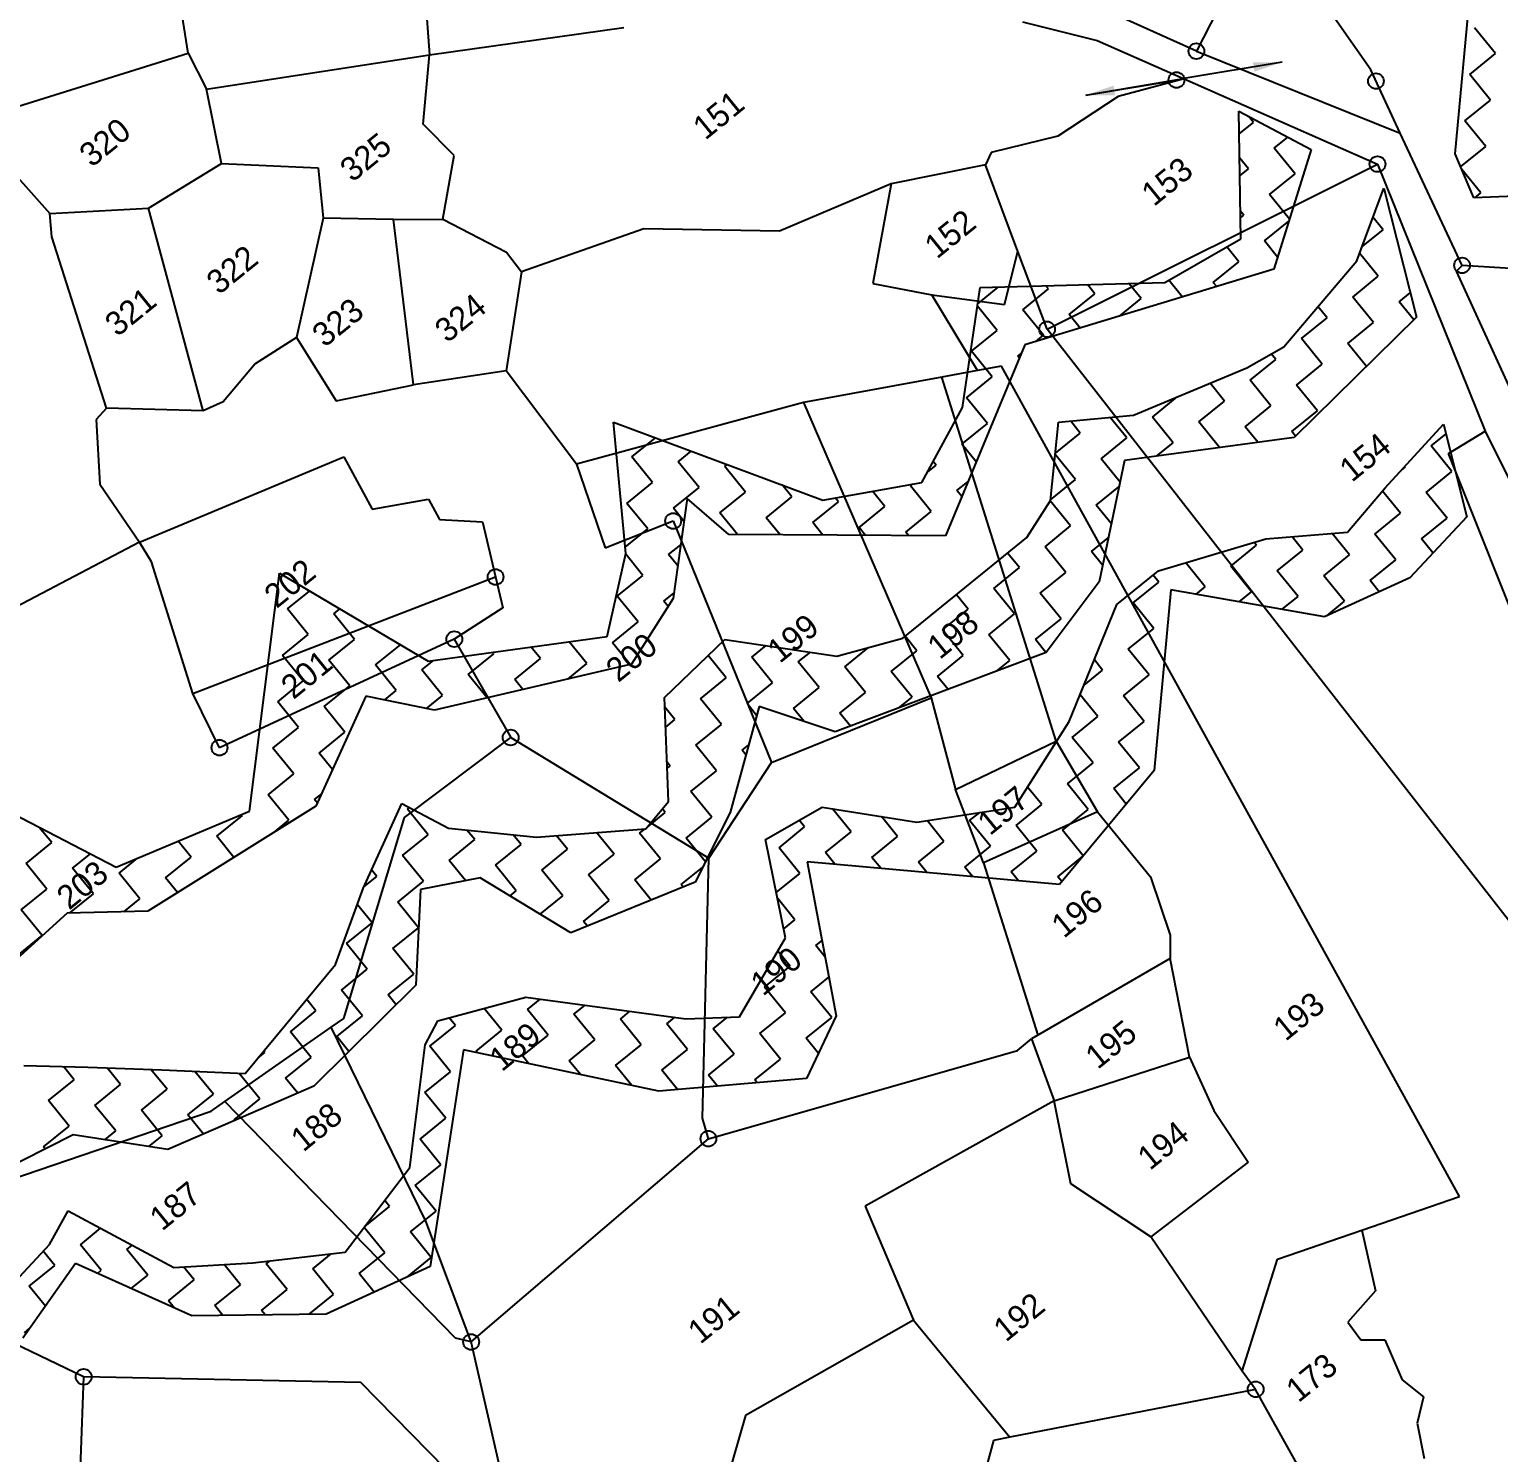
# Model space of a CAD drawing. Header units: metres. Extents: x 309685 to 314009, y 1915455 to 1919798.
# Drawn here: x 311802.4 to 312263.3, y 1917641.9 to 1918088.4 of the extents above; entities that cross this region are included whole.
import ezdxf

# ---------------------------------------------------------------- set-up
doc = ezdxf.new("R2010")
doc.units = ezdxf.units.M
for name, color, linetype in [('OFF', 1, 'Continuous'), ('POLY_HATCH', 12, 'Continuous'), ('POLY_PARCEL', 6, 'Continuous'), ('POLY_ROAD', 30, 'Continuous'), ('SYM_ARROW', 1, 'Continuous'), ('TEXT_PARCEL', 7, 'Continuous')]:
    doc.layers.add(name, color=color, linetype=linetype)
doc.styles.add('TEXT_MAP', font='')
doc.styles.get('TEXT_MAP').set_extended_font_data('Kruti Dev 050')
doc.dimstyles.get("Standard").update_dxf_attribs({"dimtxt": 0.18, "dimasz": 0.18, "dimexe": 0.18, "dimexo": 0.0625, "dimgap": 0.09, "dimtad": 0, "dimtih": 1, "dimtoh": 1, "dimdec": 4, "dimzin": 0, "dimdsep": 46, "dimtxsty": 'Standard', "dimcen": 0.09, "dimadec": 0, "dimazin": 0, "dimtfac": 1, "dimtdec": 4, "dimtofl": 0, "dimtmove": 0, "dimatfit": 3, "dimfxl": 1, "dimtolj": 1, "dimtzin": 0, "dimarcsym": 0})

# ---------------------------------------------------------------- blocks, each defined once
blk = doc.blocks.new('TEXTARROW')
blk.add_leader([(0.04, -0.01), (8.68, -0.01)], dimstyle='Standard', override={"dimtxt": 2.5, "dimasz": 2.5, "dimexe": 1.25, "dimexo": 0.625, "dimgap": 0.625, "dimtad": 1, "dimtih": 0, "dimtoh": 0, "dimzin": 8, "dimcen": 2.5, "dimtofl": 1})

msp = doc.modelspace()

# ---------------------------------------------------------------- linework, layer by layer
for centre in [(312168.46, 1918081.58), (312162.21, 1918072.56), (312224.78, 1918072.21), (312225.27, 1918046.17), (312251.8, 1918014.39), (312121.63, 1917994.34), (312004.35, 1917934.21), (311948.63, 1917916.64), (311935.69, 1917897.12), (311953.38, 1917866.28), (311862.05, 1917863.08), (312015.39, 1917740.43), (311940.98, 1917676.66), (311819.43, 1917665.73), (312187.04, 1917661.79)]:
    msp.add_circle(centre, 2.47)
at = {"layer": 'OFF'}
msp.add_line((312168.46, 1918081.58), (312232.4, 1918055.89), dxfattribs=at)
at = {"layer": 'POLY_HATCH'}
for p, q in [((312249.63, 1918049.34), (312255.12, 1918107.91)), ((312182.45, 1918022.76), (312181.74, 1918062.8)), ((312181.74, 1918062.8), (312204.49, 1918050.71)), ((312204.49, 1918050.71), (312192.75, 1918013.16)), ((312255.5, 1918035.57), (312249.63, 1918049.34)), ((312218.8, 1918015.86), (312227.21, 1918038.65)), ((312227.21, 1918038.65), (312237.45, 1917998.11)), ((312295.17, 1918037.12), (312255.5, 1918035.57)), ((312158.58, 1918009.03), (312182.45, 1918022.76)), ((312195.85, 1917988.82), (312218.8, 1918015.86)), ((312192.75, 1918013.16), (312114.62, 1917989.45)), ((312095.05, 1917969.83), (312100.62, 1918007.43)), ((312100.62, 1918007.43), (312158.58, 1918009.03)), ((312237.45, 1917998.11), (312199.13, 1917960.44)), ((312114.62, 1917989.45), (312089.74, 1917929.53)), ((312184.33, 1917982.27), (312195.85, 1917988.82)), ((312148.7, 1917967.37), (312184.33, 1917982.27)), ((312082.34, 1917946.33), (312095.05, 1917969.83)), ((311989.51, 1917923.96), (311985.65, 1917965.21)), ((311985.65, 1917965.21), (312051.3, 1917940.76)), ((312122.69, 1917940.64), (312125.24, 1917965.16)), ((312125.24, 1917965.16), (312148.7, 1917967.37)), ((312227.67, 1917944.57), (312245.92, 1917964.61)), ((312245.92, 1917964.61), (312253.28, 1917935.53)), ((312199.13, 1917960.44), (312145.89, 1917953.23)), ((312145.89, 1917953.23), (312137.95, 1917915.09)), ((312145.89, 1917953.23), (312145.89, 1917953.23)), ((312051.3, 1917940.76), (312082.34, 1917946.33)), ((312008.71, 1917941.21), (312004.35, 1917909.86)), ((312021.8, 1917929.99), (312008.71, 1917941.21)), ((312215.89, 1917930.68), (312227.67, 1917944.57)), ((312115.28, 1917929.02), (312122.69, 1917940.64)), ((312253.28, 1917935.53), (312235.38, 1917916.42)), ((312089.74, 1917929.53), (312021.8, 1917929.99)), ((312076.38, 1917897.43), (312115.28, 1917929.02)), ((312156.57, 1917918.53), (312190.22, 1917928.57)), ((312190.22, 1917928.57), (312215.89, 1917930.68)), ((311983.68, 1917897.97), (311989.51, 1917923.96)), ((311871.41, 1917843.14), (311880.85, 1917917.79)), ((311880.85, 1917917.79), (311927.45, 1917890.25)), ((312143.54, 1917907.96), (312156.57, 1917918.53)), ((312137.95, 1917915.09), (312121.33, 1917892.96)), ((312235.38, 1917916.42), (312208.69, 1917904.17)), ((312004.35, 1917909.86), (311991.25, 1917889.29)), ((312160.39, 1917912.57), (312155.21, 1917855.91)), ((312208.69, 1917904.17), (312160.39, 1917912.57)), ((312128.6, 1917871.34), (312143.54, 1917907.96)), ((311927.45, 1917890.25), (311983.68, 1917897.97)), ((312001.65, 1917878.85), (312020.58, 1917897.02)), ((312020.58, 1917897.02), (312055.66, 1917891.84)), ((312055.66, 1917891.84), (312076.38, 1917897.43)), ((312121.33, 1917892.96), (312055.11, 1917868.01)), ((311991.25, 1917889.29), (311929.43, 1917874.86)), ((311907.96, 1917879.28), (311892.3, 1917844.72)), ((311929.43, 1917874.86), (311907.96, 1917879.28)), ((312002.9, 1917846.2), (312001.65, 1917878.85)), ((312031.3, 1917876.04), (312022.27, 1917842.78)), ((312055.11, 1917868.01), (312031.3, 1917876.04)), ((312111.49, 1917844.48), (312128.6, 1917871.34)), ((311775.62, 1917853.62), (311829.61, 1917825.61)), ((312155.21, 1917855.91), (312125.47, 1917820.2)), ((311892.3, 1917844.72), (311839.53, 1917811.8)), ((311907.14, 1917818.95), (311919.2, 1917845.57)), ((311919.2, 1917845.57), (311933.89, 1917837.86)), ((311995.81, 1917837.64), (312002.9, 1917846.2)), ((312033.29, 1917834.29), (312051.04, 1917844.38)), ((312051.04, 1917844.38), (312080.77, 1917839.71)), ((312080.77, 1917839.71), (312111.49, 1917844.48)), ((311829.61, 1917825.61), (311871.41, 1917843.14)), ((312022.27, 1917842.78), (312011.24, 1917820.87)), ((311933.89, 1917837.86), (311961.47, 1917835)), ((311961.47, 1917835), (311995.81, 1917837.64)), ((312039.62, 1917803.42), (312033.29, 1917834.29)), ((312125.47, 1917820.2), (312046.42, 1917827.32)), ((312046.42, 1917827.32), (312055.49, 1917778.99)), ((311943.79, 1917822.29), (311925.12, 1917818.65)), ((311972.21, 1917805.03), (311943.79, 1917822.29)), ((311898.46, 1917795.07), (311907.14, 1917818.95)), ((311925.12, 1917818.65), (311923.58, 1917788.6)), ((312011.24, 1917820.87), (311972.21, 1917805.03)), ((311839.53, 1917811.8), (311814.24, 1917811.13)), ((311814.24, 1917811.13), (311793.65, 1917792.43)), ((312025.11, 1917778.68), (312039.62, 1917803.42)), ((311870.11, 1917760.84), (311898.46, 1917795.07)), ((311923.58, 1917788.6), (311891.66, 1917756.91)), ((311930.48, 1917777.36), (311958.16, 1917784.82)), ((311958.16, 1917784.82), (312008.35, 1917778.03)), ((311926.52, 1917769.82), (311930.48, 1917777.36)), ((312008.35, 1917778.03), (312025.11, 1917778.68)), ((312055.49, 1917778.99), (312046.15, 1917759.3)), ((311921.72, 1917731.35), (311926.52, 1917769.82)), ((311938.62, 1917768.31), (311928.1, 1917700.32)), ((311999.82, 1917755.31), (311938.62, 1917768.31)), ((311800.69, 1917763.38), (311820.76, 1917762.85)), ((311820.76, 1917762.85), (311843.91, 1917762)), ((311843.91, 1917762), (311870.11, 1917760.84)), ((311891.66, 1917756.91), (311845.85, 1917737.01)), ((312046.15, 1917759.3), (311999.82, 1917755.31)), ((311816.11, 1917741.68), (311778.34, 1917722.53)), ((311845.85, 1917737.01), (311816.11, 1917741.68)), ((311901.46, 1917704.82), (311921.72, 1917731.35)), ((311808.67, 1917707.28), (311814.54, 1917717.8)), ((311814.54, 1917717.8), (311847.68, 1917700.05)), ((311792.55, 1917689.86), (311808.67, 1917707.28)), ((311816.9, 1917701.24), (311800.34, 1917677.84)), ((311853.38, 1917684.85), (311816.9, 1917701.24)), ((311847.68, 1917700.05), (311872.48, 1917701.46)), ((311872.48, 1917701.46), (311901.46, 1917704.82)), ((311928.1, 1917700.32), (311895.48, 1917685.41)), ((311895.48, 1917685.41), (311853.38, 1917684.85))]:
    msp.add_line(p, q, dxfattribs=at)
at = {"layer": 'POLY_HATCH', "linetype": 'Continuous'}
for p, q in [((312262.23, 1918080.82), (312255.7, 1918088.86)), ((312254.18, 1918074.29), (312262.23, 1918080.82)), ((312260.71, 1918066.25), (312254.18, 1918074.29)), ((312252.67, 1918059.72), (312260.71, 1918066.25)), ((312186.35, 1918059.25), (312184.78, 1918061.18)), ((312181.87, 1918055.61), (312186.35, 1918059.25)), ((312259.2, 1918051.68), (312252.67, 1918059.72)), ((312192.88, 1918051.21), (312197.1, 1918054.64)), ((312251.35, 1918045.31), (312259.2, 1918051.68)), ((312184.84, 1918044.68), (312182, 1918048.17)), ((312199.41, 1918043.16), (312192.88, 1918051.21)), ((312182.1, 1918042.46), (312184.84, 1918044.68)), ((312191.37, 1918036.64), (312199.41, 1918043.16)), ((312257.69, 1918037.11), (312251.7, 1918044.49)), ((312197.66, 1918028.88), (312191.37, 1918036.64)), ((312255.8, 1918035.58), (312257.69, 1918037.11)), ((312183.32, 1918030.11), (312182.3, 1918031.37)), ((312182.34, 1918029.31), (312183.32, 1918030.11)), ((312227.03, 1918025.57), (312223.83, 1918029.51)), ((312189.85, 1918022.07), (312197.47, 1918028.25)), ((312220.39, 1918020.17), (312227.03, 1918025.57)), ((312181.81, 1918015.54), (312178.02, 1918020.21)), ((312193.95, 1918017.01), (312189.85, 1918022.07)), ((312173.77, 1918009.01), (312181.81, 1918015.54)), ((312225.52, 1918011), (312219.66, 1918018.21)), ((312217.48, 1918004.47), (312225.52, 1918011)), ((312099.87, 1918002.38), (312106.28, 1918007.59)), ((312113.98, 1918000.49), (312122.02, 1918007.02)), ((312122.02, 1918007.02), (312121.22, 1918008)), ((312128.55, 1917998.98), (312136.59, 1918005.51)), ((312136.59, 1918005.51), (312134.27, 1918008.36)), ((312151.16, 1918003.99), (312147.32, 1918008.72)), ((312164.11, 1918004.47), (312159.83, 1918009.75)), ((312174.82, 1918007.72), (312173.77, 1918009.01)), ((312232.05, 1918002.96), (312235.52, 1918005.77)), ((312105.93, 1917993.96), (312099.75, 1918001.58)), ((312144.36, 1917998.47), (312151.16, 1918003.99)), ((312209.44, 1917997.94), (312206.58, 1918001.46)), ((312224.01, 1917996.43), (312217.48, 1918004.47)), ((312236.64, 1917997.31), (312232.05, 1918002.96)), ((312120.5, 1917992.45), (312113.98, 1918000.49)), ((312132, 1917994.72), (312128.55, 1917998.98)), ((312201.4, 1917991.41), (312209.44, 1917997.94)), ((312215.97, 1917989.9), (312224.01, 1917996.43)), ((312097.89, 1917987.43), (312105.93, 1917993.96)), ((312118.12, 1917990.51), (312120.5, 1917992.45)), ((312104.42, 1917979.39), (312097.89, 1917987.43)), ((312207.92, 1917983.37), (312201.4, 1917991.41)), ((312221.79, 1917982.72), (312215.97, 1917989.9)), ((312112.46, 1917985.92), (312113.5, 1917986.76)), ((312112.92, 1917985.36), (312112.46, 1917985.92)), ((312185.31, 1917978.36), (312193.35, 1917984.88)), ((312193.35, 1917984.88), (312191.96, 1917986.61)), ((312199.88, 1917976.84), (312207.92, 1917983.37)), ((312096.38, 1917972.86), (312104.42, 1917979.39)), ((312191.84, 1917970.31), (312185.31, 1917978.36)), ((312154.66, 1917966.81), (312162.41, 1917973.11)), ((312177.27, 1917971.83), (312172.73, 1917977.42)), ((312206.41, 1917968.8), (312199.88, 1917976.84)), ((312102.91, 1917964.82), (312096.38, 1917972.86)), ((312169.23, 1917965.3), (312177.27, 1917971.83)), ((312183.8, 1917963.79), (312191.84, 1917970.31)), ((312198.37, 1917962.27), (312206.41, 1917968.8)), ((312094.87, 1917958.29), (312102.91, 1917964.82)), ((312132.05, 1917961.8), (312129.03, 1917965.52)), ((312146.62, 1917960.28), (312141.42, 1917966.69)), ((312161.19, 1917958.77), (312154.66, 1917966.81)), ((312175.74, 1917957.27), (312169.23, 1917965.3)), ((311991.36, 1917954.31), (311998.77, 1917960.33)), ((312124.23, 1917955.45), (312132.05, 1917961.8)), ((312138.58, 1917953.75), (312146.62, 1917960.28)), ((312187.76, 1917958.9), (312183.8, 1917963.79)), ((312199.53, 1917960.84), (312198.37, 1917962.27)), ((312242.08, 1917957.73), (312246.71, 1917961.49)), ((312005.93, 1917952.8), (312010.03, 1917956.13)), ((312099.37, 1917952.74), (312094.87, 1917958.29)), ((312130.53, 1917947.23), (312124.19, 1917955.04)), ((312156.06, 1917954.61), (312161.19, 1917958.77)), ((312248.61, 1917949.69), (312242.08, 1917957.73)), ((311997.89, 1917946.27), (311991.36, 1917954.31)), ((312012.46, 1917944.76), (312005.93, 1917952.8)), ((312020.5, 1917951.29), (312021.3, 1917951.94)), ((312027.03, 1917943.25), (312020.5, 1917951.29)), ((312084.08, 1917949.53), (312086.82, 1917951.76)), ((312086.82, 1917951.76), (312085.9, 1917952.9)), ((312144.49, 1917946.48), (312138.58, 1917953.75)), ((312232.8, 1917950.2), (312234.04, 1917951.2)), ((312234.04, 1917951.2), (312233.89, 1917951.39)), ((311989.85, 1917939.74), (311997.89, 1917946.27)), ((312041.6, 1917941.73), (312038.53, 1917945.52)), ((312078.78, 1917945.24), (312079.5, 1917945.82)), ((312093.35, 1917943.72), (312096.79, 1917946.51)), ((312122.71, 1917940.88), (312130.53, 1917947.23)), ((312240.57, 1917943.16), (312248.61, 1917949.69)), ((312004.42, 1917938.23), (312012.46, 1917944.76)), ((312018.99, 1917936.72), (312027.03, 1917943.25)), ((312033.56, 1917935.21), (312041.6, 1917941.73)), ((312056.17, 1917940.22), (312055.17, 1917941.46)), ((312070.74, 1917938.71), (312066.82, 1917943.54)), ((312085.31, 1917937.19), (312078.78, 1917945.24)), ((312094.86, 1917941.87), (312093.35, 1917943.72)), ((312137.06, 1917939.18), (312144.17, 1917944.95)), ((312232.53, 1917936.63), (312226.86, 1917943.61)), ((312247.1, 1917935.12), (312240.57, 1917943.16)), ((311996.38, 1917931.7), (311989.85, 1917939.74)), ((312007.73, 1917934.15), (312004.42, 1917938.23)), ((312024.47, 1917929.97), (312018.99, 1917936.72)), ((312048.13, 1917933.69), (312056.17, 1917940.22)), ((312062.7, 1917932.18), (312070.74, 1917938.71)), ((312077.27, 1917930.67), (312085.31, 1917937.19)), ((312129.02, 1917932.66), (312122.62, 1917940.54)), ((312141.76, 1917933.4), (312137.06, 1917939.18)), ((312224.48, 1917930.11), (312232.53, 1917936.63)), ((311989.32, 1917925.98), (311996.38, 1917931.7)), ((312037.88, 1917929.88), (312033.56, 1917935.21)), ((312051.3, 1917929.79), (312048.13, 1917933.69)), ((312064.72, 1917929.7), (312062.7, 1917932.18)), ((312120.98, 1917926.13), (312129.02, 1917932.66)), ((312239.05, 1917928.59), (312247.1, 1917935.12)), ((312078.13, 1917929.61), (312077.27, 1917930.67)), ((312135.55, 1917924.61), (312140.82, 1917928.89)), ((312187.3, 1917926.6), (312186.59, 1917927.48)), ((312201.87, 1917925.09), (312198.5, 1917929.25)), ((312216.44, 1917923.58), (312211, 1917930.28)), ((312231.01, 1917922.06), (312224.48, 1917930.11)), ((312242.64, 1917924.18), (312239.05, 1917928.59)), ((311994.86, 1917917.13), (311989.47, 1917923.77)), ((312002.91, 1917923.66), (312006.7, 1917926.74)), ((312005.78, 1917920.12), (312002.91, 1917923.66)), ((312112.94, 1917919.6), (312109.26, 1917924.13)), ((312127.51, 1917918.09), (312120.98, 1917926.13)), ((312139.04, 1917920.32), (312135.55, 1917924.61)), ((312179.26, 1917920.07), (312187.3, 1917926.6)), ((312193.83, 1917918.56), (312201.87, 1917925.09)), ((312208.4, 1917917.05), (312216.44, 1917923.58)), ((312104.9, 1917913.07), (312112.94, 1917919.6)), ((312119.47, 1917911.56), (312127.51, 1917918.09)), ((312171.22, 1917913.55), (312165.1, 1917921.08)), ((312185.79, 1917912.03), (312179.26, 1917920.07)), ((312200.36, 1917910.52), (312193.83, 1917918.56)), ((312222.97, 1917915.54), (312231.01, 1917922.06)), ((311986.82, 1917910.6), (311994.86, 1917917.13)), ((312148.61, 1917908.53), (312156.65, 1917915.06)), ((312156.65, 1917915.06), (312154.92, 1917917.19)), ((312168.32, 1917911.19), (312171.22, 1917913.55)), ((312214.93, 1917909.01), (312208.4, 1917917.05)), ((312225.81, 1917912.03), (312222.97, 1917915.54)), ((311883.32, 1917906.63), (311890.23, 1917912.24)), ((311993.35, 1917902.56), (311986.82, 1917910.6)), ((312001.39, 1917909.09), (312004.61, 1917911.7)), ((312002.78, 1917907.39), (312001.39, 1917909.09)), ((312096.86, 1917906.54), (312093.18, 1917911.07)), ((312111.43, 1917905.03), (312104.9, 1917913.07)), ((312126, 1917903.52), (312119.47, 1917911.56)), ((312134.04, 1917910.04), (312134.34, 1917910.29)), ((312134.1, 1917909.97), (312134.04, 1917910.04)), ((312155.14, 1917900.49), (312148.61, 1917908.53)), ((312181.86, 1917908.84), (312185.79, 1917912.03)), ((312195.39, 1917906.49), (312200.36, 1917910.52)), ((312209.34, 1917904.47), (312214.93, 1917909.01)), ((311889.85, 1917898.58), (311883.32, 1917906.63)), ((311897.89, 1917905.11), (311899.75, 1917906.62)), ((311904.42, 1917897.07), (311897.89, 1917905.11)), ((312088.81, 1917900.01), (312096.86, 1917906.54)), ((312103.38, 1917898.5), (312111.43, 1917905.03)), ((311985.31, 1917896.03), (311993.35, 1917902.56)), ((312095.34, 1917891.97), (312088.81, 1917900.01)), ((312117.95, 1917896.99), (312126, 1917903.52)), ((312147.09, 1917893.96), (312155.14, 1917900.49)), ((311881.81, 1917892.05), (311889.85, 1917898.58)), ((311896.38, 1917890.54), (311904.42, 1917897.07)), ((311910.95, 1917889.03), (311918.77, 1917895.38)), ((311977.27, 1917889.51), (311971.73, 1917896.33)), ((311990.86, 1917889.2), (311985.31, 1917896.03)), ((312029.02, 1917891.49), (312033.48, 1917895.11)), ((312080.77, 1917893.48), (312077.09, 1917898.02)), ((312109.91, 1917890.46), (312103.38, 1917898.5)), ((312121.25, 1917892.93), (312117.95, 1917896.99)), ((311888.33, 1917884.01), (311881.81, 1917892.05)), ((311902.9, 1917882.5), (311896.38, 1917890.54)), ((311925.52, 1917887.52), (311929.18, 1917890.49)), ((311940.09, 1917886), (311948.13, 1917892.53)), ((311948.13, 1917892.53), (311947.72, 1917893.03)), ((311954.66, 1917884.49), (311962.7, 1917891.02)), ((311962.7, 1917891.02), (311959.72, 1917894.68)), ((312020.98, 1917884.97), (312015.3, 1917891.96)), ((312035.55, 1917883.45), (312029.02, 1917891.49)), ((312043.59, 1917889.98), (312047.38, 1917893.06)), ((312058.16, 1917888.47), (312065.63, 1917894.53)), ((312072.73, 1917886.96), (312080.77, 1917893.48)), ((312087.3, 1917885.44), (312095.34, 1917891.97)), ((312105.77, 1917887.1), (312109.91, 1917890.46)), ((312139.05, 1917887.43), (312136.47, 1917890.62)), ((312153.62, 1917885.92), (312147.09, 1917893.96)), ((311917.47, 1917880.99), (311910.95, 1917889.03)), ((311932.04, 1917879.47), (311925.52, 1917887.52)), ((311945.99, 1917878.73), (311940.09, 1917886)), ((311971.26, 1917884.62), (311977.27, 1917889.51)), ((312050.12, 1917881.94), (312043.59, 1917889.98)), ((312064.69, 1917880.43), (312058.16, 1917888.47)), ((312079.26, 1917878.91), (312072.73, 1917886.96)), ((312133.24, 1917882.71), (312139.05, 1917887.43)), ((312145.58, 1917879.39), (312153.62, 1917885.92)), ((311880.29, 1917877.48), (311888.33, 1917884.01)), ((311894.86, 1917875.97), (311902.9, 1917882.5)), ((311913.87, 1917878.06), (311917.47, 1917880.99)), ((311957.21, 1917881.34), (311954.66, 1917884.49)), ((312012.94, 1917878.44), (312020.98, 1917884.97)), ((312027.51, 1917876.92), (312035.55, 1917883.45)), ((312042.08, 1917875.41), (312050.12, 1917881.94)), ((312090.6, 1917881.38), (312087.3, 1917885.44)), ((311886.82, 1917869.44), (311880.29, 1917877.48)), ((311926.98, 1917875.36), (311932.04, 1917879.47)), ((312019.47, 1917870.4), (312012.94, 1917878.44)), ((312030.53, 1917873.21), (312027.51, 1917876.92)), ((312056.65, 1917873.9), (312064.69, 1917880.43)), ((312075.11, 1917875.54), (312079.26, 1917878.91)), ((312137.54, 1917872.86), (312132, 1917879.68)), ((312152.11, 1917871.35), (312145.58, 1917879.39)), ((311901.39, 1917867.93), (311894.86, 1917875.97)), ((312004.9, 1917871.91), (312001.77, 1917875.76)), ((312002.01, 1917869.56), (312004.9, 1917871.91)), ((312045.44, 1917871.27), (312042.08, 1917875.41)), ((312059.95, 1917869.83), (312056.65, 1917873.9)), ((312129.5, 1917866.33), (312137.54, 1917872.86)), ((311878.78, 1917862.91), (311886.82, 1917869.44)), ((311893.35, 1917861.4), (311901.39, 1917867.93)), ((312011.42, 1917863.87), (312019.47, 1917870.4)), ((312144.07, 1917864.82), (312152.11, 1917871.35)), ((311885.31, 1917854.87), (311878.78, 1917862.91)), ((312017.95, 1917855.83), (312011.42, 1917863.87)), ((312025.99, 1917862.35), (312028.03, 1917864.01)), ((312136.03, 1917858.29), (312129.5, 1917866.33)), ((312150.6, 1917856.78), (312144.07, 1917864.82)), ((311897.53, 1917856.25), (311893.35, 1917861.4)), ((312003.38, 1917857.34), (312002.43, 1917858.52)), ((312027.18, 1917860.89), (312025.99, 1917862.35)), ((312121.03, 1917859.46), (312121.46, 1917859.8)), ((312121.46, 1917859.8), (312121.34, 1917859.95)), ((312127.99, 1917851.76), (312136.03, 1917858.29)), ((311877.27, 1917848.34), (311885.31, 1917854.87)), ((312002.5, 1917856.62), (312003.38, 1917857.34)), ((312009.91, 1917849.3), (312017.95, 1917855.83)), ((312142.56, 1917850.25), (312150.6, 1917856.78)), ((311891.84, 1917846.83), (311894.09, 1917848.66)), ((312016.44, 1917841.26), (312009.91, 1917849.3)), ((312119.94, 1917845.23), (312115.47, 1917850.74)), ((312134.51, 1917843.72), (312127.99, 1917851.76)), ((312146.47, 1917845.42), (312142.56, 1917850.25)), ((311883.79, 1917840.3), (311877.27, 1917848.34)), ((311892.75, 1917845.7), (311891.84, 1917846.83)), ((311920.98, 1917843.81), (311921.6, 1917844.31)), ((312111.9, 1917838.71), (312119.94, 1917845.23)), ((311861.18, 1917835.29), (311869.22, 1917841.82)), ((311869.22, 1917841.82), (311868.98, 1917842.12)), ((311879.05, 1917836.45), (311883.79, 1917840.3)), ((311927.51, 1917835.76), (311920.98, 1917843.81)), ((311996.35, 1917838.29), (312001.87, 1917842.77)), ((312001.87, 1917842.77), (312000.97, 1917843.87)), ((312008.4, 1917834.73), (312016.44, 1917841.26)), ((312045.58, 1917838.23), (312043.89, 1917840.32)), ((312060.15, 1917836.72), (312054.35, 1917843.86)), ((312074.72, 1917835.2), (312069.64, 1917841.46)), ((312089.29, 1917833.69), (312084, 1917840.21)), ((312097.33, 1917840.22), (312100.48, 1917842.77)), ((312103.86, 1917832.18), (312097.33, 1917840.22)), ((312126.47, 1917837.19), (312134.51, 1917843.72)), ((311809.43, 1917833.3), (311805.53, 1917838.1)), ((311866.56, 1917828.66), (311861.18, 1917835.29)), ((311919.46, 1917829.24), (311927.51, 1917835.76)), ((311942.08, 1917834.25), (311939.63, 1917837.26)), ((311956.65, 1917832.74), (311954.2, 1917835.75)), ((311971.22, 1917831.22), (311967.76, 1917835.48)), ((311985.79, 1917829.71), (311980.32, 1917836.45)), ((311993.83, 1917836.24), (311995.52, 1917837.62)), ((312000.36, 1917828.2), (311993.83, 1917836.24)), ((312037.54, 1917831.7), (312045.58, 1917838.23)), ((312052.11, 1917830.19), (312060.15, 1917836.72)), ((312066.68, 1917828.67), (312074.72, 1917835.2)), ((312118.43, 1917830.66), (312111.9, 1917838.71)), ((312132.96, 1917829.2), (312126.47, 1917837.19)), ((311801.39, 1917826.77), (311809.43, 1917833.3)), ((311853.14, 1917828.76), (311849.07, 1917833.77)), ((311934.03, 1917827.72), (311942.08, 1917834.25)), ((311948.6, 1917826.21), (311956.65, 1917832.74)), ((311963.17, 1917824.7), (311971.22, 1917831.22)), ((312014.46, 1917827.26), (312008.4, 1917834.73)), ((312044.07, 1917823.66), (312037.54, 1917831.7)), ((312055.07, 1917826.54), (312052.11, 1917830.19)), ((312081.25, 1917827.16), (312089.29, 1917833.69)), ((312095.82, 1917825.65), (312103.86, 1917832.18)), ((312110.39, 1917824.14), (312118.43, 1917830.66)), ((311807.92, 1917818.73), (311801.39, 1917826.77)), ((311815.96, 1917825.26), (311821.55, 1917829.79)), ((311830.53, 1917823.74), (311836.28, 1917828.41)), ((311845.1, 1917822.23), (311853.14, 1917828.76)), ((311925.99, 1917821.19), (311919.46, 1917829.24)), ((311939.18, 1917821.39), (311934.03, 1917827.72)), ((311955.13, 1917818.17), (311948.6, 1917826.21)), ((311977.74, 1917823.18), (311985.79, 1917829.71)), ((311992.31, 1917821.67), (312000.36, 1917828.2)), ((312006.88, 1917820.16), (312013.64, 1917825.64)), ((312069.47, 1917825.24), (312066.68, 1917828.67)), ((312083.86, 1917823.95), (312081.25, 1917827.16)), ((312098.25, 1917822.65), (312095.82, 1917825.65)), ((312124.96, 1917822.62), (312132.77, 1917828.96)), ((311822.49, 1917817.21), (311815.96, 1917825.26)), ((311837.06, 1917815.7), (311830.53, 1917823.74)), ((311848.85, 1917817.61), (311845.1, 1917822.23)), ((311907.34, 1917819.39), (311911.42, 1917822.71)), ((311911.42, 1917822.71), (311909.77, 1917824.75)), ((311917.95, 1917814.66), (311925.99, 1917821.19)), ((311969.7, 1917816.65), (311963.17, 1917824.7)), ((311984.27, 1917815.14), (311977.74, 1917823.18)), ((311997.49, 1917815.29), (311992.31, 1917821.67)), ((312036.7, 1917817.68), (312044.07, 1917823.66)), ((312112.65, 1917821.36), (312110.39, 1917824.14)), ((312126.21, 1917821.08), (312124.96, 1917822.62)), ((311799.88, 1917812.2), (311807.92, 1917818.73)), ((311815.02, 1917811.16), (311822.49, 1917817.21)), ((311953.18, 1917816.58), (311955.13, 1917818.17)), ((311962.58, 1917810.88), (311969.7, 1917816.65)), ((312007.53, 1917819.36), (312006.88, 1917820.16)), ((311806.4, 1917804.16), (311799.88, 1917812.2)), ((311832.01, 1917811.61), (311837.06, 1917815.7)), ((311909.91, 1917808.14), (311905.28, 1917813.84)), ((311924.48, 1917806.62), (311917.95, 1917814.66)), ((311976.23, 1917808.61), (311984.27, 1917815.14)), ((312042.55, 1917809.09), (312037.07, 1917815.84)), ((311901.87, 1917801.61), (311909.91, 1917808.14)), ((311977.42, 1917807.14), (311976.23, 1917808.61)), ((312039.04, 1917806.24), (312042.55, 1917809.09)), ((311798.36, 1917797.63), (311806.4, 1917804.16)), ((311916.44, 1917800.09), (311924.48, 1917806.62)), ((312049.08, 1917801.05), (312051.05, 1917802.65)), ((311908.4, 1917793.57), (311901.87, 1917801.61)), ((311922.97, 1917792.05), (311916.44, 1917800.09)), ((312041.04, 1917794.52), (312037.18, 1917799.27)), ((312052.03, 1917797.41), (312049.08, 1917801.05)), ((311900.35, 1917787.04), (311908.4, 1917793.57)), ((312033, 1917787.99), (312041.04, 1917794.52)), ((311914.92, 1917785.52), (311922.97, 1917792.05)), ((312047.57, 1917786.48), (312053.22, 1917791.07)), ((311892.31, 1917780.51), (311889.39, 1917784.11)), ((311906.88, 1917779), (311900.35, 1917787.04)), ((311917.41, 1917782.47), (311914.92, 1917785.52)), ((311958.64, 1917780.99), (311962.62, 1917784.22)), ((312039.53, 1917779.95), (312033, 1917787.99)), ((312054.1, 1917778.44), (312047.57, 1917786.48)), ((311884.27, 1917773.98), (311892.31, 1917780.51)), ((311950.59, 1917774.46), (311945.05, 1917781.29)), ((311965.16, 1917772.94), (311958.64, 1917780.99)), ((311973.21, 1917779.47), (311976.7, 1917782.31)), ((311987.78, 1917777.96), (311990.79, 1917780.41)), ((312031.49, 1917773.42), (312039.53, 1917779.95)), ((311898.84, 1917772.47), (311906.88, 1917779)), ((311927.98, 1917769.44), (311936.02, 1917775.97)), ((311936.02, 1917775.97), (311934.1, 1917778.33)), ((311979.73, 1917771.43), (311973.21, 1917779.47)), ((311994.3, 1917769.92), (311987.78, 1917777.96)), ((312002.35, 1917776.45), (312004.88, 1917778.5)), ((312008.87, 1917768.4), (312002.35, 1917776.45)), ((312016.92, 1917774.93), (312021.35, 1917778.54)), ((312023.44, 1917766.89), (312016.92, 1917774.93)), ((312046.06, 1917771.91), (312054.1, 1917778.44)), ((311890.8, 1917765.94), (311884.27, 1917773.98)), ((311902.63, 1917767.8), (311898.84, 1917772.47)), ((311942.55, 1917767.93), (311950.59, 1917774.46)), ((311957.12, 1917766.42), (311965.16, 1917772.94)), ((311971.69, 1917764.9), (311979.73, 1917771.43)), ((312038.01, 1917765.38), (312031.49, 1917773.42)), ((312049.89, 1917767.19), (312046.06, 1917771.91)), ((311874.28, 1917765.87), (311876.23, 1917767.45)), ((311876.23, 1917767.45), (311875.91, 1917767.84)), ((311882.76, 1917759.41), (311890.8, 1917765.94)), ((311934.51, 1917761.4), (311927.98, 1917769.44)), ((311942.99, 1917767.38), (311942.55, 1917767.93)), ((311959.12, 1917763.96), (311957.12, 1917766.42)), ((311986.26, 1917763.39), (311994.3, 1917769.92)), ((312000.83, 1917761.88), (312008.87, 1917768.4)), ((312015.4, 1917760.36), (312023.44, 1917766.89)), ((311816.44, 1917758.93), (311813.09, 1917763.05)), ((311831.01, 1917757.42), (311826.78, 1917762.63)), ((311845.58, 1917755.91), (311840.53, 1917762.13)), ((311860.15, 1917754.39), (311854.35, 1917761.54)), ((311926.47, 1917754.87), (311934.51, 1917761.4)), ((311975.24, 1917760.54), (311971.69, 1917764.9)), ((311991.36, 1917757.11), (311986.26, 1917763.39)), ((312005.75, 1917755.82), (312000.83, 1917761.88)), ((312029.97, 1917758.85), (312038.01, 1917765.38)), ((311808.39, 1917752.41), (311816.44, 1917758.93)), ((311822.96, 1917750.89), (311831.01, 1917757.42)), ((311874.72, 1917752.88), (311868.19, 1917760.92)), ((311886.58, 1917754.71), (311882.76, 1917759.41)), ((312018.22, 1917756.9), (312015.4, 1917760.36)), ((312030.69, 1917757.97), (312029.97, 1917758.85)), ((311814.92, 1917744.36), (311808.39, 1917752.41)), ((311837.53, 1917749.38), (311845.58, 1917755.91)), ((311852.1, 1917747.87), (311860.15, 1917754.39)), ((311866.68, 1917746.35), (311874.72, 1917752.88)), ((311933, 1917746.83), (311926.47, 1917754.87)), ((311829.49, 1917742.85), (311822.96, 1917750.89)), ((311844.06, 1917741.34), (311837.53, 1917749.38)), ((311856.99, 1917741.85), (311852.1, 1917747.87)), ((311806.88, 1917737.84), (311814.92, 1917744.36)), ((311826.11, 1917740.11), (311829.49, 1917742.85)), ((311866.85, 1917746.14), (311866.68, 1917746.35)), ((311924.96, 1917740.3), (311933, 1917746.83)), ((311839.88, 1917737.95), (311844.06, 1917741.34)), ((311931.48, 1917732.26), (311924.96, 1917740.3)), ((311807.36, 1917737.24), (311806.88, 1917737.84)), ((311923.44, 1917725.73), (311931.48, 1917732.26)), ((311929.97, 1917717.69), (311923.44, 1917725.73)), ((311915.4, 1917719.2), (311913.88, 1917721.08)), ((311907.61, 1917712.88), (311915.4, 1917719.2)), ((311921.93, 1917711.16), (311929.97, 1917717.69)), ((311818.43, 1917707.18), (311824.76, 1917712.33)), ((311913.89, 1917704.63), (311907.41, 1917712.61)), ((311928.46, 1917703.12), (311921.93, 1917711.16)), ((311824.95, 1917699.14), (311818.43, 1917707.18)), ((311833, 1917705.67), (311834.67, 1917707.02)), ((311810.38, 1917700.65), (311806.72, 1917705.17)), ((311839.52, 1917697.63), (311833, 1917705.67)), ((311876.71, 1917701.13), (311877.89, 1917702.09)), ((311891.28, 1917699.62), (311897.06, 1917704.31)), ((311905.85, 1917698.1), (311913.89, 1917704.63)), ((311921.02, 1917697.08), (311928.46, 1917703.12)), ((311802.34, 1917694.12), (311810.38, 1917700.65)), ((311823.75, 1917698.16), (311824.95, 1917699.14)), ((311834.33, 1917693.41), (311839.52, 1917697.63)), ((311854.09, 1917696.11), (311850.75, 1917700.23)), ((311868.66, 1917694.6), (311863.51, 1917700.95)), ((311883.23, 1917693.09), (311876.71, 1917701.13)), ((311897.8, 1917691.57), (311891.28, 1917699.62)), ((311910.56, 1917692.3), (311905.85, 1917698.1)), ((311807.43, 1917687.86), (311802.34, 1917694.12)), ((311846.05, 1917689.59), (311854.09, 1917696.11)), ((311860.62, 1917688.07), (311868.66, 1917694.6)), ((311875.19, 1917686.56), (311883.23, 1917693.09)), ((311847.9, 1917687.31), (311846.05, 1917689.59)), ((311863.14, 1917684.98), (311860.62, 1917688.07)), ((311890.12, 1917685.33), (311897.8, 1917691.57)), ((311876.34, 1917685.15), (311875.19, 1917686.56)), ((311800.83, 1917679.55), (311802.54, 1917680.94))]:
    msp.add_line(p, q, dxfattribs=at)
at = {"layer": 'POLY_PARCEL'}
for p, q in [((312189.83, 1918123.5), (312168.46, 1918081.58)), ((312223.13, 1918075.74), (312189.83, 1918123.5)), ((311852.25, 1918080.94), (311847.23, 1918112.71)), ((311925.59, 1918111.66), (311927.94, 1918080.4)), ((311927.94, 1918080.4), (311988.9, 1918088.99)), ((311791.47, 1918061.98), (311852.25, 1918080.94)), ((311852.25, 1918080.94), (311857.93, 1918069.64)), ((311857.93, 1918069.64), (311927.94, 1918080.4)), ((311925.91, 1918058.65), (311927.94, 1918080.4)), ((312232.4, 1918055.89), (312223.13, 1918075.74)), ((312164.58, 1918072.9), (312143.94, 1918067.36)), ((311862.71, 1918046.37), (311857.93, 1918069.64)), ((312143.94, 1918067.36), (312124.97, 1918054.89)), ((311935.66, 1918048.81), (311925.91, 1918058.65)), ((311788.63, 1918053.29), (311808.79, 1918030.62)), ((312124.97, 1918054.89), (312104.1, 1918049.83)), ((311932.13, 1918028.92), (311935.66, 1918048.81)), ((312104.1, 1918049.83), (312102.31, 1918045.89)), ((311839.76, 1918032.29), (311862.71, 1918046.37)), ((311862.71, 1918046.37), (311892.96, 1918044.96)), ((311892.96, 1918044.96), (311894.55, 1918029.23)), ((312102.31, 1918045.89), (312072.75, 1918039.94)), ((312112.48, 1918018.76), (312102.31, 1918045.89)), ((312121.63, 1917994.34), (312225.27, 1918046.17)), ((312072.75, 1918039.94), (312037.74, 1918025.16)), ((312072.75, 1918039.94), (312066.99, 1918008.71)), ((311808.79, 1918030.62), (311839.76, 1918032.29)), ((311809.41, 1918023.35), (311808.79, 1918030.62)), ((311856.95, 1917968.77), (311839.76, 1918032.29)), ((311894.55, 1918029.23), (311886.18, 1917991.77)), ((311916.64, 1918028.82), (311894.55, 1918029.23)), ((311916.64, 1918028.82), (311932.13, 1918028.92)), ((311922.88, 1917976.96), (311916.64, 1918028.82)), ((311932.13, 1918028.92), (311952.03, 1918018.52)), ((311995.18, 1918025.82), (311956.73, 1918012.36)), ((312037.74, 1918025.16), (311995.18, 1918025.82)), ((311826.57, 1917969.64), (311809.41, 1918023.35)), ((311952.03, 1918018.52), (311956.73, 1918012.36)), ((312108.3, 1918002.15), (312112.48, 1918018.76)), ((312121.63, 1917994.34), (312112.48, 1918018.76)), ((311956.73, 1918012.36), (311951.95, 1917981.34)), ((312322.1, 1918009.94), (312251.8, 1918014.39)), ((312066.99, 1918008.71), (312085.44, 1918005.18)), ((312085.44, 1918005.18), (312108.3, 1918002.15)), ((312099.83, 1917981.39), (312085.44, 1918005.18)), ((311886.18, 1917991.77), (311873.24, 1917983.46)), ((311886.18, 1917991.77), (311898.64, 1917971.85)), ((312282.77, 1917787.92), (312121.63, 1917994.34)), ((311873.24, 1917983.46), (311863.16, 1917971.61)), ((312107.35, 1917982.77), (312099.83, 1917981.39)), ((312251.01, 1917722.25), (312107.35, 1917982.77)), ((311951.95, 1917981.34), (311922.88, 1917976.96)), ((311974.04, 1917952), (311951.95, 1917981.34)), ((312088.62, 1917979.33), (312045.21, 1917971.35)), ((312099.83, 1917981.39), (312088.62, 1917979.33)), ((312124.43, 1917865.17), (312088.62, 1917979.33)), ((311898.64, 1917971.85), (311922.88, 1917976.96)), ((311826.57, 1917969.64), (311823.35, 1917966)), ((311856.95, 1917968.77), (311826.57, 1917969.64)), ((311863.16, 1917971.61), (311856.95, 1917968.77)), ((312045.21, 1917971.35), (311974.04, 1917952)), ((312045.21, 1917971.35), (312085.24, 1917878.69)), ((311823.35, 1917966), (311824.48, 1917945.79)), ((312247.54, 1917955.36), (312259.03, 1917962.39)), ((312313.51, 1917790.08), (312247.54, 1917955.36)), ((311836.92, 1917927.57), (311900.99, 1917954.34)), ((311900.99, 1917954.34), (311909.89, 1917937.95)), ((311974.04, 1917952), (311983.01, 1917925.8)), ((311824.48, 1917945.79), (311836.92, 1917927.57)), ((311909.89, 1917937.95), (311927.64, 1917941.06)), ((311927.64, 1917941.06), (311931.1, 1917934.62)), ((311931.1, 1917934.62), (311944.57, 1917933.96)), ((311944.57, 1917933.96), (311948.63, 1917916.64)), ((311983.01, 1917925.8), (312004.35, 1917934.21)), ((312004.35, 1917934.21), (312035.23, 1917858.49)), ((311836.92, 1917927.57), (311733.86, 1917873.31)), ((311840.76, 1917921.37), (311836.92, 1917927.57)), ((311853.65, 1917880.1), (311840.76, 1917921.37)), ((311853.65, 1917880.1), (311948.63, 1917916.64)), ((311948.63, 1917916.64), (311950.9, 1917906.98)), ((311950.9, 1917906.98), (311935.69, 1917897.12)), ((311935.69, 1917897.12), (311862.05, 1917863.08)), ((311935.69, 1917897.12), (311953.38, 1917866.28)), ((311862.05, 1917863.08), (311853.65, 1917880.1)), ((312035.23, 1917858.49), (312085.24, 1917878.69)), ((312085.24, 1917878.69), (312092.94, 1917850.02)), ((311920.1, 1917841.16), (311953.38, 1917866.28)), ((311953.38, 1917866.28), (312015.55, 1917828.43)), ((312092.94, 1917850.02), (312124.43, 1917865.17)), ((312124.43, 1917865.17), (312137.43, 1917843)), ((312015.55, 1917828.43), (312035.23, 1917858.49)), ((312101.63, 1917827), (312092.94, 1917850.02)), ((311901.06, 1917778.13), (311920.1, 1917841.16)), ((312137.43, 1917843), (312101.63, 1917827)), ((312137.43, 1917843), (312154.02, 1917822.62)), ((312013.53, 1917746.83), (312015.55, 1917828.43)), ((312101.63, 1917827), (312118.77, 1917772.94)), ((312154.02, 1917822.62), (312160.2, 1917804.26)), ((312160.2, 1917804.26), (312160.2, 1917796.93)), ((312160.2, 1917796.93), (312118.77, 1917772.94)), ((312166.26, 1917766.01), (312160.2, 1917796.93)), ((311863.74, 1917752.06), (311897.09, 1917775.36)), ((311897.09, 1917775.36), (311901.06, 1917778.13)), ((311926.8, 1917714.56), (311897.09, 1917775.36)), ((312112.35, 1917768.13), (312116.75, 1917771.77)), ((312118.77, 1917772.94), (312116.75, 1917771.77)), ((312116.75, 1917771.77), (312123.8, 1917752.34)), ((312015.39, 1917740.43), (312112.35, 1917768.13)), ((312123.8, 1917752.34), (312166.26, 1917766.01)), ((312166.26, 1917766.01), (312173.97, 1917749.24)), ((311859.4, 1917749.02), (311863.74, 1917752.06)), ((311936.1, 1917677.81), (311863.74, 1917752.06)), ((312123.8, 1917752.34), (312064.55, 1917719.28)), ((312129.12, 1917726.29), (312123.8, 1917752.34)), ((311770.08, 1917718.57), (311859.4, 1917749.02)), ((312173.97, 1917749.24), (312184.74, 1917733.03)), ((312015.39, 1917740.43), (312013.53, 1917746.83)), ((311940.98, 1917676.66), (312015.39, 1917740.43)), ((312184.74, 1917733.03), (312154.18, 1917709.6)), ((312154.18, 1917709.6), (312129.12, 1917726.29)), ((312220.31, 1917711.71), (312251.01, 1917722.25)), ((312064.55, 1917719.28), (312079.74, 1917683.48)), ((311940.98, 1917676.66), (311926.8, 1917714.56)), ((312193.93, 1917702.65), (312220.31, 1917711.71)), ((312220.31, 1917711.71), (312224.62, 1917692.7)), ((312182.82, 1917667.48), (312154.18, 1917709.6)), ((312182.82, 1917667.48), (312193.93, 1917702.65)), ((312224.62, 1917692.7), (312215.94, 1917682.88)), ((311819.43, 1917665.73), (311766.91, 1917690.95)), ((312079.74, 1917683.48), (312027.05, 1917653.58)), ((312079.74, 1917683.48), (312109.99, 1917646.77)), ((312215.94, 1917682.88), (312220.06, 1917677.31)), ((311940.98, 1917676.66), (311936.1, 1917677.81)), ((311951.39, 1917631.4), (311940.98, 1917676.66)), ((312220.06, 1917677.31), (312227.61, 1917677.3)), ((312227.61, 1917677.3), (312232.98, 1917664.82)), ((311819.43, 1917665.73), (311816.72, 1917595.16)), ((311906.33, 1917663.9), (311819.43, 1917665.73)), ((312187.04, 1917661.79), (312182.82, 1917667.48)), ((312232.98, 1917664.82), (312239.74, 1917659.42)), ((311948.78, 1917620.78), (311906.33, 1917663.9)), ((312187.04, 1917661.79), (312109.99, 1917646.77)), ((312202.6, 1917633.82), (312187.04, 1917661.79)), ((312239.74, 1917659.42), (312237.68, 1917651.21)), ((312027.05, 1917653.58), (312021.03, 1917632.87)), ((312237.68, 1917651.21), (312239.92, 1917640.15)), ((312109.99, 1917646.77), (312104.83, 1917645.77)), ((312104.83, 1917645.77), (312099.01, 1917624.6))]:
    msp.add_line(p, q, dxfattribs=at)
at = {"layer": 'POLY_ROAD'}
for p, q in [((312168.46, 1918081.58), (312124.69, 1918101.37)), ((312113.94, 1918090.82), (312137.34, 1918084.89)), ((312137.34, 1918084.89), (312164.58, 1918072.9)), ((312164.58, 1918072.9), (312225.27, 1918046.17)), ((312251.8, 1918014.39), (312232.4, 1918055.89)), ((312225.27, 1918046.17), (312259.03, 1917962.39)), ((312250, 1918012.57), (312251.8, 1918014.39)), ((312306.54, 1917889.05), (312250, 1918012.57)), ((312259.03, 1917962.39), (312321.51, 1917836.05))]:
    msp.add_line(p, q, dxfattribs=at)

# ---------------------------------------------------------------- block references
at = {"layer": 'SYM_ARROW', "yscale": 3.612502643874384, "zscale": 3.612502643874384}
for p, xscale, rotation in [((312195.49, 1918078.11), 3.612502643874384, 189.4959161907331), ((312133.65, 1918067.77), -3.612502643874384, 189.4959161907331), ((312133.65, 1918067.77), 3.612502643874384, 9.495916190733151)]:
    msp.add_blockref('TEXTARROW', p, dxfattribs=dict(at, xscale=xscale, rotation=rotation))

# ---------------------------------------------------------------- texts
at = {"layer": 'TEXT_PARCEL', "style": 'TEXT_MAP'}
for s, p in [('151', (312014.42, 1918053.47)), ('320', (311821.97, 1918044.9)), ('325', (311903.74, 1918040.25)), ('153', (312155.12, 1918032.64)), ('152', (312087.07, 1918016.18)), ('322', (311861.87, 1918004.95)), ('321', (311830.01, 1917991.76)), ('323', (311895.02, 1917988.42)), ('324', (311933.48, 1917989.81)), ('154', (312217.22, 1917946.13)), ('202', (311879.97, 1917906.55)), ('199', (312037.77, 1917889.31)), ('198', (312087.96, 1917890.53)), ('200', (311987.14, 1917883.34)), ('201', (311885.23, 1917877.99)), ('197', (312103.69, 1917835.28)), ('203', (311814.88, 1917811.93)), ('196', (312126.88, 1917803.07)), ('190', (312032.5, 1917784.92)), ('193', (312196.43, 1917770.77)), ('189', (311950.58, 1917761.2)), ('195', (312137.51, 1917761.93)), ('188', (311888.32, 1917736.02)), ('194', (312153.88, 1917730.26)), ('187', (311844.01, 1917711.23)), ('191', (312012.84, 1917675.73)), ('192', (312108.7, 1917676.42)), ('173', (312200.46, 1917657.4))]:
    msp.add_text(s, height=7.458, rotation=39.0714, dxfattribs=at).set_placement(p)

doc.saveas('drawing.dxf')
